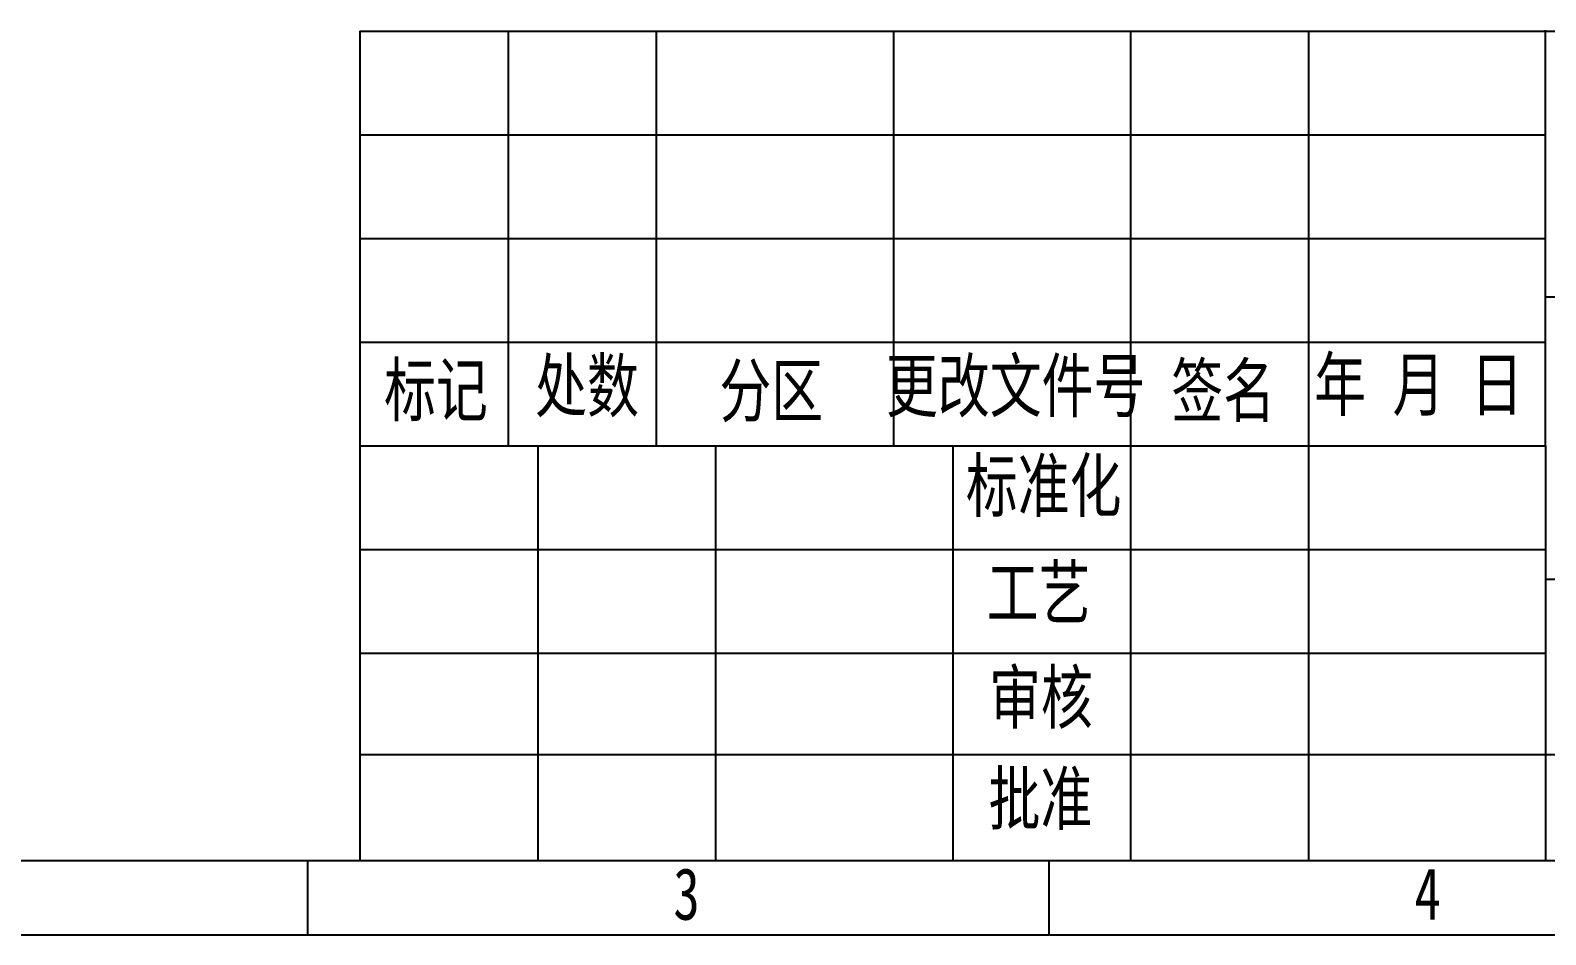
# Model space of a CAD drawing. Header units: millimetres. Extents: x -1 to 297, y 0 to 210.
# Drawn here: x 89.8 to 192, y 0 to 61.1 of the extents above; entities that cross this region are included whole.
import ezdxf

# ---------------------------------------------------------------- set-up
doc = ezdxf.new("R2010")
doc.units = ezdxf.units.MM
doc.layers.add('图框', color=7, linetype='Continuous')
doc.styles.add('SLDTEXTSTYLE1', font='hyswlongfangsong.ttf', dxfattribs={"bigfont": 'bigfont'})
doc.styles.add('SLDTEXTSTYLE2', font='hyswlongfangsong.ttf')

msp = doc.modelspace()

# ---------------------------------------------------------------- linework, layer by layer
at = {"layer": '图框', "lineweight": 25}
for p, q in [((112, 61), (112, 5)), ((112, 61), (292, 61)), ((122, 61), (122, 33)), ((132, 61), (132, 33)), ((148, 61), (148, 33)), ((164, 61), (164, 5)), ((176, 61), (176, 5)), ((191.968, 61.052), (192.005, 5)), ((191.98, 43.052), (291.98, 43.052)), ((112, 40), (192, 40)), ((112, 33), (192, 33)), ((124, 33), (124, 5)), ((136, 33), (136, 5)), ((152, 33), (152, 5)), ((112, 26), (192, 26)), ((192, 24), (292, 24)), ((112, 19), (192, 19)), ((112, 12.166), (192, 12.166)), ((192, 12.166), (292, 12.166)), ((25, 5), (292, 5)), ((158.5, 0), (158.5, 5))]:
    msp.add_line(p, q, dxfattribs=at)
at = {"layer": '图框'}
for p, q in [((112, 54), (192, 54)), ((112, 47), (192, 47)), ((108.5, 0), (108.5, 5)), ((0, 0), (297, 0))]:
    msp.add_line(p, q, dxfattribs=at)

# ---------------------------------------------------------------- texts
at = {"layer": '图框', "char_height": 3.5, "attachment_point": 2}
for s, insert, style in [('标记', (117.136, 38.528), 'SLDTEXTSTYLE1'), ('处数', (127.329, 38.817), 'SLDTEXTSTYLE1'), ('分区', (139.758, 38.486), 'SLDTEXTSTYLE1'), ('更改文件号', (156.248, 38.817), 'SLDTEXTSTYLE1'), ('签名', (170.251, 38.486), 'SLDTEXTSTYLE1'), ('年 月 日', (183.436, 38.9), 'SLDTEXTSTYLE1'), ('标准化', (158.137, 32.073), 'SLDTEXTSTYLE1'), ('工艺', (157.799, 24.848), 'SLDTEXTSTYLE1'), ('审核', (157.955, 17.78), 'SLDTEXTSTYLE1'), ('批准', (157.917, 10.945), 'SLDTEXTSTYLE1'), ('3', (134.044, 4.51), 'SLDTEXTSTYLE2'), ('4', (184.044, 4.51), 'SLDTEXTSTYLE2')]:
    msp.add_mtext(s, dxfattribs=dict(at, insert=insert, style=style))

doc.saveas('drawing.dxf')
